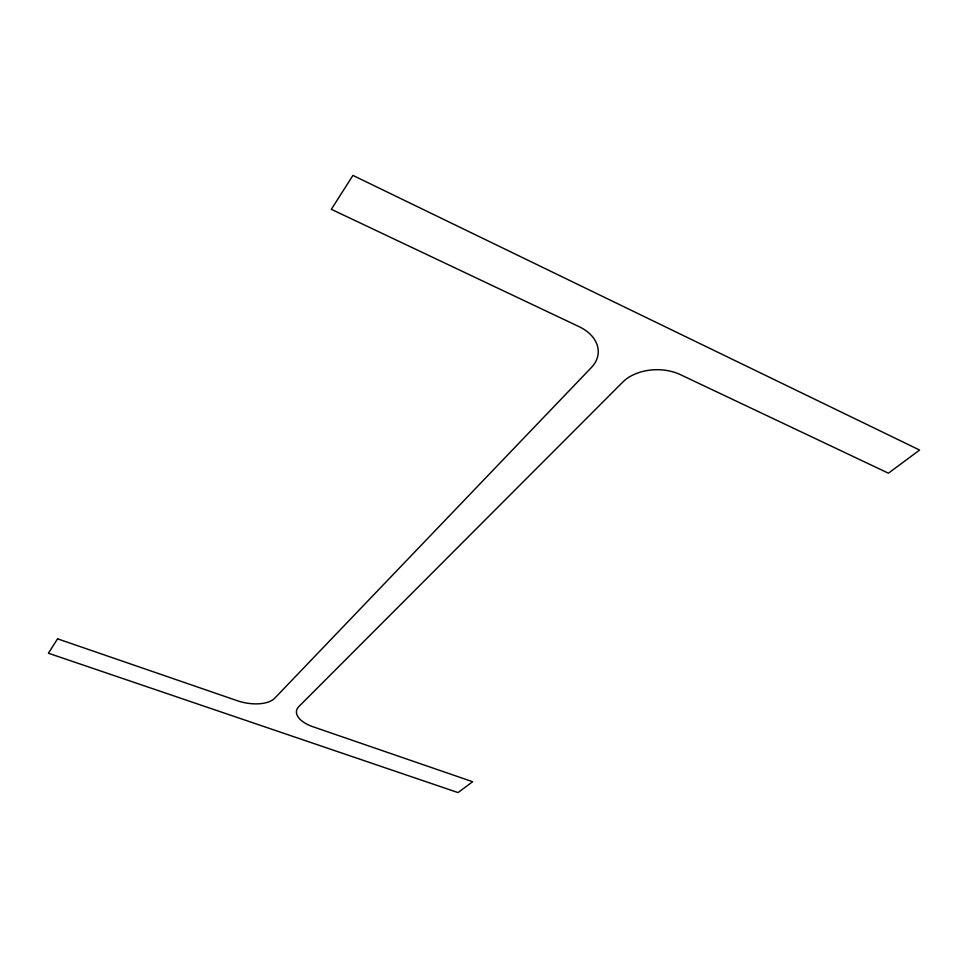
<?xml version="1.0" encoding="UTF-8"?>
<svg xmlns="http://www.w3.org/2000/svg" width="968" height="968" viewBox="0 0 968 968"><rect width="100%" height="100%" fill="white"/><g stroke="black" fill="none" stroke-linecap="round" stroke-linejoin="round"><path stroke-width="1.45" d="M57.572 638.832L48.4 653.219L458.033 792.586L472.662 781.733L313.027 726.774A28.568 13.939 8.9 0 1 298.834 706.58L622.823 382.045A40.716 27.31 -1 0 1 680.347 374.628L888.418 473.195L919.6 450.047L352.933 175.414L331.334 209.306L579.215 326.724A41.418 29.064 2.6 0 1 591.436 367.465L274.743 698.194A29.221 14.411 10.6 0 1 237.45 700.759L57.572 638.832"/></g></svg>
